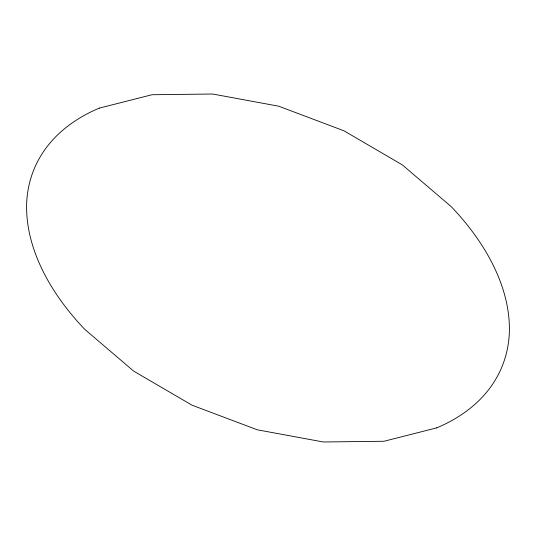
<?xml version="1.0" encoding="UTF-8"?>
<svg xmlns="http://www.w3.org/2000/svg" width="536" height="536" viewBox="0 0 536 536"><rect width="100%" height="100%" fill="white"/><g stroke="black" fill="none" stroke-linecap="round" stroke-linejoin="round"><path stroke-width="0.8" d="M99.287 108.125L151.989 94.738L212.658 94.014L278.74 106.208L344.005 130.824L402.362 164.9L451.392 206.796A256.034 157.631 23.3 0 1 509.193 335.59A256.034 157.631 23.3 0 1 436.713 427.875M436.713 427.875L384.011 441.262L323.342 441.986L257.26 429.792L191.995 405.176L133.638 371.1L84.608 329.205A256.034 157.631 23.3 0 1 26.807 200.41A256.034 157.631 23.3 0 1 99.287 108.125"/></g></svg>
